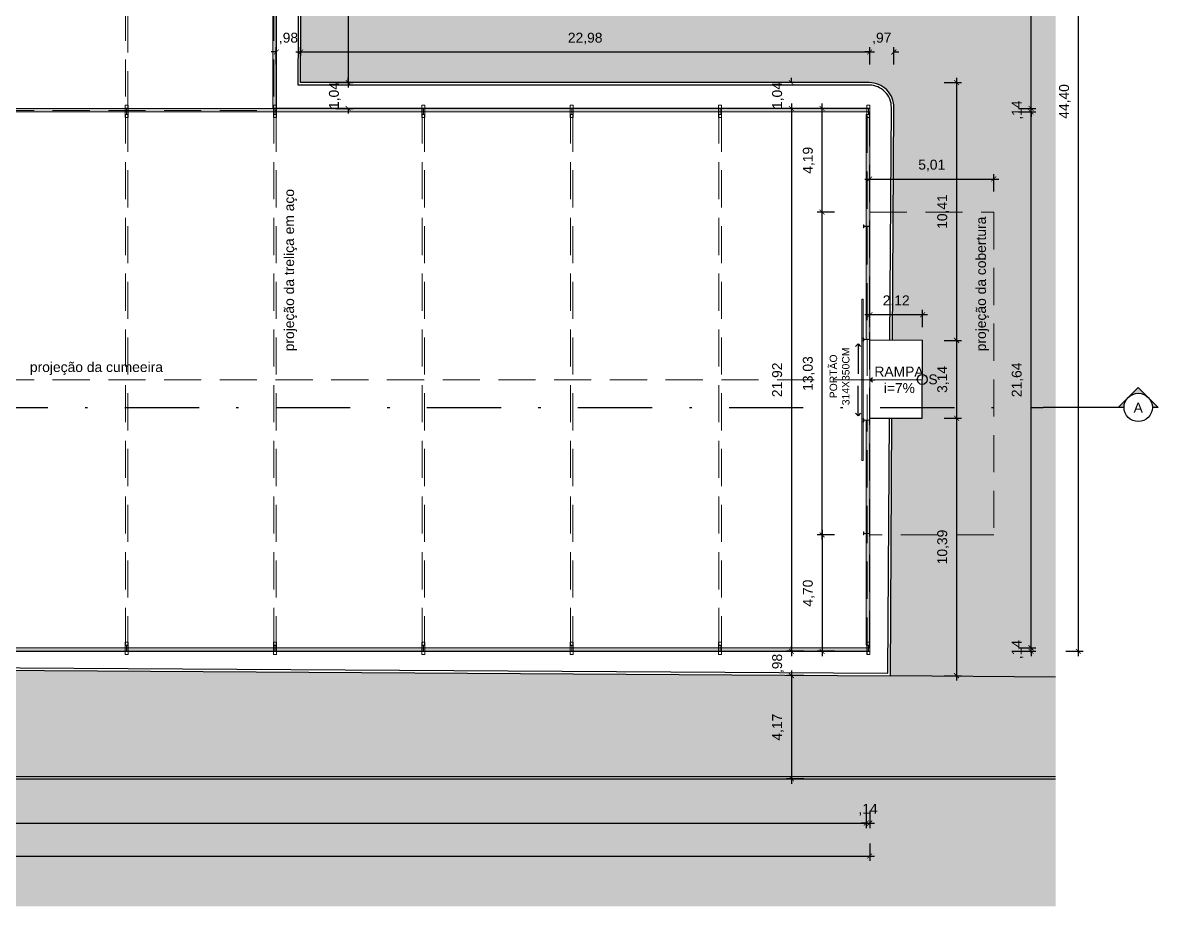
# Model space of a CAD drawing. Header units: inches. Extents: x 1286 to 7442, y -84 to 3420.
# Drawn here: x 2294.79 to 2340.64, y 111.95 to 147.63 of the extents above; entities that cross this region are included whole.
import ezdxf

# ---------------------------------------------------------------- set-up
doc = ezdxf.new("R2010")
doc.units = ezdxf.units.IN
doc.header["$LTSCALE"] = 3
doc.header["$MEASUREMENT"] = 0
doc.linetypes.add('DASHDOT', pattern=[1, 0.5, -0.25, 0, -0.25])
doc.linetypes.add('DASHED', pattern=[0.75, 0.5, -0.25])
for name, color, linetype, lineweight in [('ARQ_AÇO', 4, 'Continuous', 5), ('ARQ_ESQUADRIAS', 3, 'Continuous', 5), ('ARQ_PAREDE', 5, 'Continuous', 5), ('ARQ_PISO', 250, 'Continuous', 5), ('ARQ_PROJEÇÃO', 8, 'DASHED', 5)]:
    doc.layers.add(name, color=color, linetype=linetype, lineweight=lineweight)
for name, color, linetype in [('ARQ_COTAS', 133, 'Continuous'), ('ARQ_HATCH', 8, 'Continuous'), ('ARQ_INDICAÇÃO', 133, 'Continuous'), ('ARQ_LINHA DE CORTE', 4, 'DASHDOT'), ('ARQ_RUA', 250, 'Continuous'), ('ARQ_TEXTO', 133, 'Continuous')]:
    doc.layers.add(name, color=color, linetype=linetype)
doc.styles.add('1 - 200', font='arial.ttf', dxfattribs={"height": 0.4})
doc.dimstyles.new('1 - 200', dxfattribs={"dimtxt": 0.4, "dimasz": 0.2, "dimexe": 0.2, "dimexo": 0.2, "dimgap": 0.3, "dimtad": 1, "dimzin": 4, "dimtxsty": '1 - 200', "dimblk": 'ARCHTICK', "dimcen": 0.1, "dimdle": 0.2, "dimclrd": 256, "dimclre": 256, "dimclrt": 256, "dimazin": 0, "dimtfac": 1, "dimtix": 1, "dimtofl": 0, "dimtmove": 2, "dimatfit": 3, "dimldrblk": 'OPEN90', "dimfxl": 0.5, "dimfxlon": 1, "dimtolj": 1, "dimtzin": 0, "dimlwd": -1, "dimlwe": -1, "dimarcsym": 0})

# ---------------------------------------------------------------- blocks, each defined once
blk = doc.blocks.new('A$C7f2f765a')
at = {"layer": 'ARQ_AÇO'}
blk.add_lwpolyline([(-0.0025, 0.22), (-0.06, 0.22), (-0.06, 0.23), (0.06, 0.23), (0.06, 0.22), (0.0025, 0.22), (0.0025, -0.02), (0.06, -0.02), (0.06, -0.03), (-0.06, -0.03), (-0.06, -0.02), (-0.0025, -0.02), (-0.0025, 0.22)], dxfattribs=at)
at = {"layer": 'ARQ_PROJEÇÃO', "ltscale": 0.1}
blk.add_lwpolyline([(-0.06, -0.15), (0.06, -0.15), (0.06, 0.35), (-0.06, 0.35)], close=True, dxfattribs=at)
blk = doc.blocks.new('A$Cf1c9a2c4')
at = {"layer": 'ARQ_AÇO'}
blk.add_lwpolyline([(-0.01, 0.0025), (-0.01, 0.06), (0, 0.06), (0, -0.06), (-0.01, -0.06), (-0.01, -0.0025), (-0.25, -0.0025), (-0.25, -0.06), (-0.26, -0.06), (-0.26, 0.06), (-0.25, 0.06), (-0.25, 0.0025), (-0.01, 0.0025)], dxfattribs=at)
blk = doc.blocks.new('_ArchTick')
at = {"color": 0, "linetype": 'ByBlock', "const_width": 0.15}
blk.add_lwpolyline([(-0.5, -0.5), (0.5, 0.5)], dxfattribs=at)
blk = doc.blocks.new('*D122')
at = {"layer": 'ARQ_COTAS', "transparency": 16777216}
for p, q in [((2251.159, 115.807), (2251.159, 115.107)), ((2328.849, 115.807), (2328.849, 115.107)), ((2250.959, 115.307), (2329.049, 115.307))]:
    blk.add_line(p, q, dxfattribs=at)
at = {"layer": 'Defpoints', "color": 0, "transparency": 16777216}
for p in [(2251.159, 122.495), (2328.849, 122.495), (2328.849, 115.307)]:
    blk.add_point(p, dxfattribs=at)
at = {"layer": 'ARQ_COTAS', "transparency": 16777216, "xscale": 0.2, "yscale": 0.2, "zscale": 0.2, "rotation": 180}
blk.add_blockref('_ArchTick', (2251.159, 115.307), dxfattribs=at)
at = {"layer": 'ARQ_COTAS', "transparency": 16777216, "xscale": 0.2, "yscale": 0.2, "zscale": 0.2}
blk.add_blockref('_ArchTick', (2328.849, 115.307), dxfattribs=at)
at = {"layer": 'ARQ_COTAS', "transparency": 16777216, "insert": (2290.004, 115.847), "char_height": 0.4, "attachment_point": 5, "style": '1 - 200'}
blk.add_mtext('\\A1;77,69', dxfattribs=at)
blk = doc.blocks.new('_Open90')
at = {"color": 0, "linetype": 'ByBlock', "lineweight": -2}
for p, q in [((0, 0), (-1, 0)), ((-0.5, 0.5), (0, 0)), ((0, 0), (-0.5, -0.5))]:
    blk.add_line(p, q, dxfattribs=at)
blk = doc.blocks.new('*D123')
at = {"layer": 'ARQ_COTAS', "transparency": 16777216}
for p, q in [((2328.849, 115.807), (2328.849, 115.107)), ((2328.989, 115.807), (2328.989, 115.107)), ((2328.849, 115.307), (2328.649, 115.307)), ((2328.989, 115.307), (2329.189, 115.307))]:
    blk.add_line(p, q, dxfattribs=at)
at = {"layer": 'Defpoints', "color": 0, "transparency": 16777216}
for p in [(2328.849, 122.495), (2328.989, 122.495), (2328.989, 115.307)]:
    blk.add_point(p, dxfattribs=at)
at = {"layer": 'ARQ_COTAS', "transparency": 16777216, "xscale": 0.2, "yscale": 0.2, "zscale": 0.2}
blk.add_blockref('_ArchTick', (2328.849, 115.307), dxfattribs=at)
at = {"layer": 'ARQ_COTAS', "transparency": 16777216, "xscale": 0.2, "yscale": 0.2, "zscale": 0.2, "rotation": 180}
blk.add_blockref('_ArchTick', (2328.989, 115.307), dxfattribs=at)
at = {"layer": 'ARQ_COTAS', "transparency": 16777216, "insert": (2328.919, 115.847), "char_height": 0.4, "attachment_point": 5, "style": '1 - 200'}
blk.add_mtext('\\A1;,14', dxfattribs=at)
blk = doc.blocks.new('*D124')
at = {"layer": 'ARQ_COTAS', "transparency": 16777216}
for p, q in [((2251.019, 114.479), (2251.019, 113.779)), ((2328.989, 114.479), (2328.989, 113.779)), ((2250.819, 113.979), (2329.189, 113.979))]:
    blk.add_line(p, q, dxfattribs=at)
at = {"layer": 'Defpoints', "color": 0, "transparency": 16777216}
for p in [(2251.019, 122.495), (2328.989, 122.495), (2328.989, 113.979)]:
    blk.add_point(p, dxfattribs=at)
at = {"layer": 'ARQ_COTAS', "transparency": 16777216, "xscale": 0.2, "yscale": 0.2, "zscale": 0.2, "rotation": 180}
blk.add_blockref('_ArchTick', (2251.019, 113.979), dxfattribs=at)
at = {"layer": 'ARQ_COTAS', "transparency": 16777216, "xscale": 0.2, "yscale": 0.2, "zscale": 0.2}
blk.add_blockref('_ArchTick', (2328.989, 113.979), dxfattribs=at)
at = {"layer": 'ARQ_COTAS', "transparency": 16777216, "insert": (2290.004, 114.52), "char_height": 0.4, "attachment_point": 5, "style": '1 - 200'}
blk.add_mtext('\\A1;77,97', dxfattribs=at)
blk = doc.blocks.new('*D129')
at = {"layer": 'ARQ_COTAS', "transparency": 16777216}
for p, q in [((2335.502, 122.385), (2335.502, 122.585)), ((2335.002, 122.385), (2335.702, 122.385)), ((2335.002, 122.245), (2335.702, 122.245)), ((2335.502, 122.245), (2335.502, 122.045))]:
    blk.add_line(p, q, dxfattribs=at)
at = {"layer": 'Defpoints', "color": 0, "transparency": 16777216}
for p in [(2328.849, 122.385), (2328.849, 122.245), (2335.502, 122.245)]:
    blk.add_point(p, dxfattribs=at)
at = {"layer": 'ARQ_COTAS', "transparency": 16777216, "xscale": 0.2, "yscale": 0.2, "zscale": 0.2}
for p, rotation in [((2335.502, 122.385), 270), ((2335.502, 122.245), 90)]:
    blk.add_blockref('_ArchTick', p, dxfattribs=dict(at, rotation=rotation))
at = {"layer": 'ARQ_COTAS', "transparency": 16777216, "insert": (2334.961, 122.315), "char_height": 0.4, "attachment_point": 5, "rotation": 90, "style": '1 - 200'}
blk.add_mtext('\\A1;,14', dxfattribs=at)
blk = doc.blocks.new('*D130')
at = {"layer": 'ARQ_COTAS', "transparency": 16777216}
for p, q in [((2335.002, 144.025), (2335.702, 144.025)), ((2335.502, 122.185), (2335.502, 144.225)), ((2335.002, 122.385), (2335.702, 122.385))]:
    blk.add_line(p, q, dxfattribs=at)
at = {"layer": 'Defpoints', "color": 0, "transparency": 16777216}
for p in [(2328.849, 144.025), (2335.502, 144.025), (2328.849, 122.385)]:
    blk.add_point(p, dxfattribs=at)
at = {"layer": 'ARQ_COTAS', "transparency": 16777216, "xscale": 0.2, "yscale": 0.2, "zscale": 0.2}
for p, rotation in [((2335.502, 144.025), 90), ((2335.502, 122.385), 270)]:
    blk.add_blockref('_ArchTick', p, dxfattribs=dict(at, rotation=rotation))
at = {"layer": 'ARQ_COTAS', "transparency": 16777216, "insert": (2334.961, 133.205), "char_height": 0.4, "attachment_point": 5, "rotation": 90, "style": '1 - 200'}
blk.add_mtext('\\A1;21,64', dxfattribs=at)
blk = doc.blocks.new('*D131')
at = {"layer": 'ARQ_COTAS', "transparency": 16777216}
for p, q in [((2335.002, 144.165), (2335.702, 144.165)), ((2335.002, 144.025), (2335.702, 144.025)), ((2335.502, 144.165), (2335.502, 144.365)), ((2335.502, 144.025), (2335.502, 143.825))]:
    blk.add_line(p, q, dxfattribs=at)
at = {"layer": 'Defpoints', "color": 0, "transparency": 16777216}
for p in [(2328.849, 144.165), (2328.849, 144.025), (2335.502, 144.165)]:
    blk.add_point(p, dxfattribs=at)
at = {"layer": 'ARQ_COTAS', "transparency": 16777216, "xscale": 0.2, "yscale": 0.2, "zscale": 0.2}
for p, rotation in [((2335.502, 144.165), 270), ((2335.502, 144.025), 90)]:
    blk.add_blockref('_ArchTick', p, dxfattribs=dict(at, rotation=rotation))
at = {"layer": 'ARQ_COTAS', "transparency": 16777216, "insert": (2334.961, 144.095), "char_height": 0.4, "attachment_point": 5, "rotation": 90, "style": '1 - 200'}
blk.add_mtext('\\A1;,14', dxfattribs=at)
blk = doc.blocks.new('*D132')
at = {"layer": 'ARQ_COTAS', "transparency": 16777216}
for p, q in [((2335.002, 166.505), (2335.702, 166.505)), ((2335.502, 143.965), (2335.502, 166.705)), ((2335.002, 144.165), (2335.702, 144.165))]:
    blk.add_line(p, q, dxfattribs=at)
at = {"layer": 'Defpoints', "color": 0, "transparency": 16777216}
for p in [(2304.977, 166.505), (2335.502, 166.505), (2305.029, 144.165)]:
    blk.add_point(p, dxfattribs=at)
at = {"layer": 'ARQ_COTAS', "transparency": 16777216, "xscale": 0.2, "yscale": 0.2, "zscale": 0.2}
for p, rotation in [((2335.502, 166.505), 90), ((2335.502, 144.165), 270)]:
    blk.add_blockref('_ArchTick', p, dxfattribs=dict(at, rotation=rotation))
at = {"layer": 'ARQ_COTAS', "transparency": 16777216, "insert": (2334.961, 155.335), "char_height": 0.4, "attachment_point": 5, "rotation": 90, "style": '1 - 200'}
blk.add_mtext('\\A1;22,34', dxfattribs=at)
blk = doc.blocks.new('*D134')
at = {"layer": 'ARQ_COTAS', "transparency": 16777216}
for p, q in [((2336.913, 166.645), (2337.613, 166.645)), ((2337.413, 166.845), (2337.413, 122.045)), ((2336.913, 122.245), (2337.613, 122.245))]:
    blk.add_line(p, q, dxfattribs=at)
at = {"layer": 'Defpoints', "color": 0, "transparency": 16777216}
for p in [(2304.889, 166.645), (2304.919, 122.245), (2337.413, 122.245)]:
    blk.add_point(p, dxfattribs=at)
at = {"layer": 'ARQ_COTAS', "transparency": 16777216, "xscale": 0.2, "yscale": 0.2, "zscale": 0.2}
for p, rotation in [((2337.413, 166.645), 90), ((2337.413, 122.245), 270)]:
    blk.add_blockref('_ArchTick', p, dxfattribs=dict(at, rotation=rotation))
at = {"layer": 'ARQ_COTAS', "transparency": 16777216, "insert": (2336.873, 144.445), "char_height": 0.4, "attachment_point": 5, "rotation": 90, "style": '1 - 200'}
blk.add_mtext('\\A1;44,40', dxfattribs=at)
blk = doc.blocks.new('*D137')
at = {"layer": 'ARQ_COTAS', "transparency": 16777216}
for p, q in [((2328.849, 171.067), (2328.649, 171.067)), ((2328.849, 170.567), (2328.849, 171.267)), ((2328.989, 170.567), (2328.989, 171.267)), ((2328.989, 171.067), (2329.189, 171.067))]:
    blk.add_line(p, q, dxfattribs=at)
at = {"layer": 'Defpoints', "color": 0, "transparency": 16777216}
for p in [(2328.989, 171.067), (2328.849, 143.915), (2328.989, 143.915)]:
    blk.add_point(p, dxfattribs=at)
at = {"layer": 'ARQ_COTAS', "transparency": 16777216, "xscale": 0.2, "yscale": 0.2, "zscale": 0.2}
blk.add_blockref('_ArchTick', (2328.849, 171.067), dxfattribs=at)
at = {"layer": 'ARQ_COTAS', "transparency": 16777216, "xscale": 0.2, "yscale": 0.2, "zscale": 0.2, "rotation": 180}
blk.add_blockref('_ArchTick', (2328.989, 171.067), dxfattribs=at)
at = {"layer": 'ARQ_COTAS', "transparency": 16777216, "insert": (2328.919, 171.608), "char_height": 0.4, "attachment_point": 5, "style": '1 - 200'}
blk.add_mtext('\\A1;,14', dxfattribs=at)
blk = doc.blocks.new('*D138')
at = {"layer": 'ARQ_COTAS', "transparency": 16777216}
for p, q in [((2329.049, 171.067), (2304.829, 171.067)), ((2305.029, 170.567), (2305.029, 171.267)), ((2328.849, 170.567), (2328.849, 171.267))]:
    blk.add_line(p, q, dxfattribs=at)
at = {"layer": 'Defpoints', "color": 0, "transparency": 16777216}
for p in [(2305.029, 171.067), (2305.029, 144.175), (2328.849, 143.915)]:
    blk.add_point(p, dxfattribs=at)
at = {"layer": 'ARQ_COTAS', "transparency": 16777216, "xscale": 0.2, "yscale": 0.2, "zscale": 0.2, "rotation": 180}
blk.add_blockref('_ArchTick', (2305.029, 171.067), dxfattribs=at)
at = {"layer": 'ARQ_COTAS', "transparency": 16777216, "xscale": 0.2, "yscale": 0.2, "zscale": 0.2}
blk.add_blockref('_ArchTick', (2328.849, 171.067), dxfattribs=at)
at = {"layer": 'ARQ_COTAS', "transparency": 16777216, "insert": (2316.939, 171.608), "char_height": 0.4, "attachment_point": 5, "style": '1 - 200'}
blk.add_mtext('\\A1;23,82', dxfattribs=at)
blk = doc.blocks.new('*D157')
at = {"layer": 'ARQ_COTAS', "transparency": 16777216}
for p, q in [((2307.433, 166.645), (2308.133, 166.645)), ((2307.933, 166.845), (2307.933, 145.006)), ((2307.433, 145.206), (2308.133, 145.206))]:
    blk.add_line(p, q, dxfattribs=at)
at = {"layer": 'Defpoints', "color": 0, "transparency": 16777216}
for p in [(2304.889, 166.645), (2306.012, 145.206), (2307.933, 145.206)]:
    blk.add_point(p, dxfattribs=at)
at = {"layer": 'ARQ_COTAS', "transparency": 16777216, "xscale": 0.2, "yscale": 0.2, "zscale": 0.2}
for p, rotation in [((2307.933, 166.645), 90), ((2307.933, 145.206), 270)]:
    blk.add_blockref('_ArchTick', p, dxfattribs=dict(at, rotation=rotation))
at = {"layer": 'ARQ_COTAS', "transparency": 16777216, "insert": (2307.393, 155.925), "char_height": 0.4, "attachment_point": 5, "rotation": 90, "style": '1 - 200'}
blk.add_mtext('\\A1;21,44', dxfattribs=at)
blk = doc.blocks.new('*D158')
at = {"layer": 'ARQ_COTAS', "transparency": 16777216}
for p, q in [((2307.933, 145.206), (2307.933, 145.406)), ((2307.433, 145.206), (2308.133, 145.206)), ((2307.433, 144.165), (2308.133, 144.165)), ((2307.933, 144.165), (2307.933, 143.965))]:
    blk.add_line(p, q, dxfattribs=at)
at = {"layer": 'Defpoints', "color": 0, "transparency": 16777216}
for p in [(2306.012, 145.206), (2306.012, 144.165), (2307.933, 144.165)]:
    blk.add_point(p, dxfattribs=at)
at = {"layer": 'ARQ_COTAS', "transparency": 16777216, "xscale": 0.2, "yscale": 0.2, "zscale": 0.2}
for p, rotation in [((2307.933, 145.206), 270), ((2307.933, 144.165), 90)]:
    blk.add_blockref('_ArchTick', p, dxfattribs=dict(at, rotation=rotation))
at = {"layer": 'ARQ_COTAS', "transparency": 16777216, "insert": (2307.393, 144.685), "char_height": 0.4, "attachment_point": 5, "rotation": 90, "style": '1 - 200'}
blk.add_mtext('\\A1;1,04', dxfattribs=at)
blk = doc.blocks.new('*D159')
at = {"layer": 'ARQ_COTAS', "transparency": 16777216}
for p, q in [((2305.029, 146.443), (2304.829, 146.443)), ((2305.029, 145.943), (2305.029, 146.643)), ((2306.012, 145.943), (2306.012, 146.643)), ((2306.012, 146.443), (2306.212, 146.443))]:
    blk.add_line(p, q, dxfattribs=at)
at = {"layer": 'Defpoints', "color": 0, "transparency": 16777216}
for p in [(2305.029, 146.443), (2305.029, 145.218), (2306.012, 145.218)]:
    blk.add_point(p, dxfattribs=at)
at = {"layer": 'ARQ_COTAS', "transparency": 16777216, "xscale": 0.2, "yscale": 0.2, "zscale": 0.2}
blk.add_blockref('_ArchTick', (2305.029, 146.443), dxfattribs=at)
at = {"layer": 'ARQ_COTAS', "transparency": 16777216, "xscale": 0.2, "yscale": 0.2, "zscale": 0.2, "rotation": 180}
blk.add_blockref('_ArchTick', (2306.012, 146.443), dxfattribs=at)
at = {"layer": 'ARQ_COTAS', "transparency": 16777216, "insert": (2305.521, 146.984), "char_height": 0.4, "attachment_point": 5, "style": '1 - 200'}
blk.add_mtext('\\A1;,98', dxfattribs=at)
blk = doc.blocks.new('*D160')
at = {"layer": 'ARQ_COTAS', "transparency": 16777216}
for p, q in [((2305.812, 146.443), (2329.189, 146.443)), ((2306.012, 145.943), (2306.012, 146.643)), ((2328.989, 145.943), (2328.989, 146.643))]:
    blk.add_line(p, q, dxfattribs=at)
at = {"layer": 'Defpoints', "color": 0, "transparency": 16777216}
for p in [(2328.989, 146.443), (2306.012, 145.206), (2328.989, 143.915)]:
    blk.add_point(p, dxfattribs=at)
at = {"layer": 'ARQ_COTAS', "transparency": 16777216, "xscale": 0.2, "yscale": 0.2, "zscale": 0.2, "rotation": 180}
blk.add_blockref('_ArchTick', (2306.012, 146.443), dxfattribs=at)
at = {"layer": 'ARQ_COTAS', "transparency": 16777216, "xscale": 0.2, "yscale": 0.2, "zscale": 0.2}
blk.add_blockref('_ArchTick', (2328.989, 146.443), dxfattribs=at)
at = {"layer": 'ARQ_COTAS', "transparency": 16777216, "insert": (2317.501, 146.984), "char_height": 0.4, "attachment_point": 5, "style": '1 - 200'}
blk.add_mtext('\\A1;22,98', dxfattribs=at)
blk = doc.blocks.new('*D161')
at = {"layer": 'ARQ_COTAS', "transparency": 16777216}
for p, q in [((2328.989, 146.443), (2328.789, 146.443)), ((2328.989, 145.943), (2328.989, 146.643)), ((2329.964, 145.943), (2329.964, 146.643)), ((2329.964, 146.443), (2330.164, 146.443))]:
    blk.add_line(p, q, dxfattribs=at)
at = {"layer": 'Defpoints', "color": 0, "transparency": 16777216}
for p in [(2329.964, 146.443), (2328.989, 143.915), (2329.964, 143.909)]:
    blk.add_point(p, dxfattribs=at)
at = {"layer": 'ARQ_COTAS', "transparency": 16777216, "xscale": 0.2, "yscale": 0.2, "zscale": 0.2}
blk.add_blockref('_ArchTick', (2328.989, 146.443), dxfattribs=at)
at = {"layer": 'ARQ_COTAS', "transparency": 16777216, "xscale": 0.2, "yscale": 0.2, "zscale": 0.2, "rotation": 180}
blk.add_blockref('_ArchTick', (2329.964, 146.443), dxfattribs=at)
at = {"layer": 'ARQ_COTAS', "transparency": 16777216, "insert": (2329.477, 146.984), "char_height": 0.4, "attachment_point": 5, "style": '1 - 200'}
blk.add_mtext('\\A1;,97', dxfattribs=at)
blk = doc.blocks.new('*D162')
at = {"layer": 'ARQ_COTAS', "transparency": 16777216}
for p, q in [((2325.828, 145.206), (2325.828, 145.406)), ((2326.328, 145.206), (2325.628, 145.206)), ((2326.328, 144.165), (2325.628, 144.165)), ((2325.828, 144.165), (2325.828, 143.965))]:
    blk.add_line(p, q, dxfattribs=at)
at = {"layer": 'Defpoints', "color": 0, "transparency": 16777216}
for p in [(2325.828, 145.206), (2328.849, 145.206), (2328.849, 144.165)]:
    blk.add_point(p, dxfattribs=at)
at = {"layer": 'ARQ_COTAS', "transparency": 16777216, "xscale": 0.2, "yscale": 0.2, "zscale": 0.2}
for p, rotation in [((2325.828, 145.206), 270), ((2325.828, 144.165), 90)]:
    blk.add_blockref('_ArchTick', p, dxfattribs=dict(at, rotation=rotation))
at = {"layer": 'ARQ_COTAS', "transparency": 16777216, "insert": (2325.288, 144.685), "char_height": 0.4, "attachment_point": 5, "rotation": 90, "style": '1 - 200'}
blk.add_mtext('\\A1;1,04', dxfattribs=at)
blk = doc.blocks.new('*D163')
at = {"layer": 'ARQ_COTAS', "transparency": 16777216}
for p, q in [((2326.328, 144.165), (2325.628, 144.165)), ((2325.828, 144.365), (2325.828, 122.045)), ((2326.328, 122.245), (2325.628, 122.245))]:
    blk.add_line(p, q, dxfattribs=at)
at = {"layer": 'Defpoints', "color": 0, "transparency": 16777216}
for p in [(2328.849, 144.165), (2325.828, 122.245), (2328.849, 122.245)]:
    blk.add_point(p, dxfattribs=at)
at = {"layer": 'ARQ_COTAS', "transparency": 16777216, "xscale": 0.2, "yscale": 0.2, "zscale": 0.2}
for p, rotation in [((2325.828, 144.165), 90), ((2325.828, 122.245), 270)]:
    blk.add_blockref('_ArchTick', p, dxfattribs=dict(at, rotation=rotation))
at = {"layer": 'ARQ_COTAS', "transparency": 16777216, "insert": (2325.288, 133.205), "char_height": 0.4, "attachment_point": 5, "rotation": 90, "style": '1 - 200'}
blk.add_mtext('\\A1;21,92', dxfattribs=at)
blk = doc.blocks.new('*D164')
at = {"layer": 'ARQ_COTAS', "transparency": 16777216}
for p, q in [((2325.828, 122.245), (2325.828, 122.445)), ((2326.328, 122.245), (2325.628, 122.245)), ((2326.328, 121.266), (2325.628, 121.266)), ((2325.828, 121.266), (2325.828, 121.066))]:
    blk.add_line(p, q, dxfattribs=at)
at = {"layer": 'Defpoints', "color": 0, "transparency": 16777216}
for p in [(2328.849, 122.245), (2325.828, 121.266), (2328.843, 121.266)]:
    blk.add_point(p, dxfattribs=at)
at = {"layer": 'ARQ_COTAS', "transparency": 16777216, "xscale": 0.2, "yscale": 0.2, "zscale": 0.2}
for p, rotation in [((2325.828, 122.245), 270), ((2325.828, 121.266), 90)]:
    blk.add_blockref('_ArchTick', p, dxfattribs=dict(at, rotation=rotation))
at = {"layer": 'ARQ_COTAS', "transparency": 16777216, "insert": (2325.288, 121.755), "char_height": 0.4, "attachment_point": 5, "rotation": 90, "style": '1 - 200'}
blk.add_mtext('\\A1;,98', dxfattribs=at)
blk = doc.blocks.new('*D165')
at = {"layer": 'ARQ_COTAS', "transparency": 16777216}
for p, q in [((2326.328, 121.266), (2325.628, 121.266)), ((2325.828, 121.466), (2325.828, 116.896)), ((2326.328, 117.096), (2325.628, 117.096))]:
    blk.add_line(p, q, dxfattribs=at)
at = {"layer": 'Defpoints', "color": 0, "transparency": 16777216}
for p in [(2328.843, 121.266), (2325.828, 117.096), (2328.843, 117.096)]:
    blk.add_point(p, dxfattribs=at)
at = {"layer": 'ARQ_COTAS', "transparency": 16777216, "xscale": 0.2, "yscale": 0.2, "zscale": 0.2}
for p, rotation in [((2325.828, 121.266), 90), ((2325.828, 117.096), 270)]:
    blk.add_blockref('_ArchTick', p, dxfattribs=dict(at, rotation=rotation))
at = {"layer": 'ARQ_COTAS', "transparency": 16777216, "insert": (2325.288, 119.181), "char_height": 0.4, "attachment_point": 5, "rotation": 90, "style": '1 - 200'}
blk.add_mtext('\\A1;4,17', dxfattribs=at)
blk = doc.blocks.new('*D166')
at = {"layer": 'ARQ_COTAS', "transparency": 16777216}
for p, q in [((2332.495, 145.406), (2332.495, 134.599)), ((2331.995, 145.206), (2332.695, 145.206)), ((2331.995, 134.799), (2332.695, 134.799))]:
    blk.add_line(p, q, dxfattribs=at)
at = {"layer": 'Defpoints', "color": 0, "transparency": 16777216}
for p in [(2328.849, 145.206), (2330.06, 134.799), (2332.495, 134.799)]:
    blk.add_point(p, dxfattribs=at)
at = {"layer": 'ARQ_COTAS', "transparency": 16777216, "xscale": 0.2, "yscale": 0.2, "zscale": 0.2}
for p, rotation in [((2332.495, 145.206), 90), ((2332.495, 134.799), 270)]:
    blk.add_blockref('_ArchTick', p, dxfattribs=dict(at, rotation=rotation))
at = {"layer": 'ARQ_COTAS', "transparency": 16777216, "insert": (2331.954, 140.002), "char_height": 0.4, "attachment_point": 5, "rotation": 90, "style": '1 - 200'}
blk.add_mtext('\\A1;10,41', dxfattribs=at)
blk = doc.blocks.new('*D167')
at = {"layer": 'ARQ_COTAS', "transparency": 16777216}
for p, q in [((2332.495, 134.992), (2332.495, 131.452)), ((2331.995, 134.792), (2332.695, 134.792)), ((2331.995, 131.652), (2332.695, 131.652))]:
    blk.add_line(p, q, dxfattribs=at)
at = {"layer": 'Defpoints', "color": 0, "transparency": 16777216}
for p in [(2331.121, 134.792), (2331.102, 131.652), (2332.495, 131.652)]:
    blk.add_point(p, dxfattribs=at)
at = {"layer": 'ARQ_COTAS', "transparency": 16777216, "xscale": 0.2, "yscale": 0.2, "zscale": 0.2}
for p, rotation in [((2332.495, 134.792), 90), ((2332.495, 131.652), 270)]:
    blk.add_blockref('_ArchTick', p, dxfattribs=dict(at, rotation=rotation))
at = {"layer": 'ARQ_COTAS', "transparency": 16777216, "insert": (2331.954, 133.222), "char_height": 0.4, "attachment_point": 5, "rotation": 90, "style": '1 - 200'}
blk.add_mtext('\\A1;3,14', dxfattribs=at)
blk = doc.blocks.new('*D168')
at = {"layer": 'ARQ_COTAS', "transparency": 16777216}
for p, q in [((2331.995, 131.652), (2332.695, 131.652)), ((2332.495, 131.852), (2332.495, 121.06)), ((2331.995, 121.26), (2332.695, 121.26))]:
    blk.add_line(p, q, dxfattribs=at)
at = {"layer": 'Defpoints', "color": 0, "transparency": 16777216}
for p in [(2331.102, 131.652), (2329.824, 121.26), (2332.495, 121.26)]:
    blk.add_point(p, dxfattribs=at)
at = {"layer": 'ARQ_COTAS', "transparency": 16777216, "xscale": 0.2, "yscale": 0.2, "zscale": 0.2}
for p, rotation in [((2332.495, 131.652), 90), ((2332.495, 121.26), 270)]:
    blk.add_blockref('_ArchTick', p, dxfattribs=dict(at, rotation=rotation))
at = {"layer": 'ARQ_COTAS', "transparency": 16777216, "insert": (2331.954, 126.456), "char_height": 0.4, "attachment_point": 5, "rotation": 90, "style": '1 - 200'}
blk.add_mtext('\\A1;10,39', dxfattribs=at)
blk = doc.blocks.new('*D169')
at = {"layer": 'ARQ_COTAS', "transparency": 16777216}
for p, q in [((2331.321, 135.836), (2328.799, 135.836)), ((2328.999, 135.336), (2328.999, 136.036)), ((2331.121, 135.336), (2331.121, 136.036))]:
    blk.add_line(p, q, dxfattribs=at)
at = {"layer": 'Defpoints', "color": 0, "transparency": 16777216}
for p in [(2328.999, 135.836), (2328.999, 134.792), (2331.121, 134.792)]:
    blk.add_point(p, dxfattribs=at)
at = {"layer": 'ARQ_COTAS', "transparency": 16777216, "xscale": 0.2, "yscale": 0.2, "zscale": 0.2, "rotation": 180}
blk.add_blockref('_ArchTick', (2328.999, 135.836), dxfattribs=at)
at = {"layer": 'ARQ_COTAS', "transparency": 16777216, "xscale": 0.2, "yscale": 0.2, "zscale": 0.2}
blk.add_blockref('_ArchTick', (2331.121, 135.836), dxfattribs=at)
at = {"layer": 'ARQ_COTAS', "transparency": 16777216, "insert": (2330.06, 136.377), "char_height": 0.4, "attachment_point": 5, "style": '1 - 200'}
blk.add_mtext('\\A1;2,12', dxfattribs=at)
blk = doc.blocks.new('*D174')
at = {"layer": 'ARQ_COTAS', "transparency": 16777216}
for p, q in [((2327.067, 127.145), (2327.067, 122.045)), ((2327.567, 126.945), (2326.867, 126.945)), ((2327.567, 122.245), (2326.867, 122.245))]:
    blk.add_line(p, q, dxfattribs=at)
at = {"layer": 'Defpoints', "color": 0, "transparency": 16777216}
for p in [(2328.999, 126.945), (2327.067, 122.245), (2328.937, 122.245)]:
    blk.add_point(p, dxfattribs=at)
at = {"layer": 'ARQ_COTAS', "transparency": 16777216, "xscale": 0.2, "yscale": 0.2, "zscale": 0.2}
for p, rotation in [((2327.067, 126.945), 90), ((2327.067, 122.245), 270)]:
    blk.add_blockref('_ArchTick', p, dxfattribs=dict(at, rotation=rotation))
at = {"layer": 'ARQ_COTAS', "transparency": 16777216, "insert": (2326.527, 124.595), "char_height": 0.4, "attachment_point": 5, "rotation": 90, "style": '1 - 200'}
blk.add_mtext('\\A1;4,70', dxfattribs=at)
blk = doc.blocks.new('*D175')
at = {"layer": 'ARQ_COTAS', "transparency": 16777216}
for p, q in [((2327.567, 139.975), (2326.867, 139.975)), ((2327.067, 126.745), (2327.067, 140.175)), ((2327.567, 126.945), (2326.867, 126.945))]:
    blk.add_line(p, q, dxfattribs=at)
at = {"layer": 'Defpoints', "color": 0, "transparency": 16777216}
for p in [(2327.067, 139.975), (2328.999, 139.975), (2328.999, 126.945)]:
    blk.add_point(p, dxfattribs=at)
at = {"layer": 'ARQ_COTAS', "transparency": 16777216, "xscale": 0.2, "yscale": 0.2, "zscale": 0.2}
for p, rotation in [((2327.067, 139.975), 90), ((2327.067, 126.945), 270)]:
    blk.add_blockref('_ArchTick', p, dxfattribs=dict(at, rotation=rotation))
at = {"layer": 'ARQ_COTAS', "transparency": 16777216, "insert": (2326.527, 133.46), "char_height": 0.4, "attachment_point": 5, "rotation": 90, "style": '1 - 200'}
blk.add_mtext('\\A1;13,03', dxfattribs=at)
blk = doc.blocks.new('*D176')
at = {"layer": 'ARQ_COTAS', "transparency": 16777216}
for p, q in [((2327.567, 144.165), (2326.867, 144.165)), ((2327.067, 139.775), (2327.067, 144.365)), ((2327.567, 139.975), (2326.867, 139.975))]:
    blk.add_line(p, q, dxfattribs=at)
at = {"layer": 'Defpoints', "color": 0, "transparency": 16777216}
for p in [(2327.067, 144.165), (2328.849, 144.165), (2328.999, 139.975)]:
    blk.add_point(p, dxfattribs=at)
at = {"layer": 'ARQ_COTAS', "transparency": 16777216, "xscale": 0.2, "yscale": 0.2, "zscale": 0.2}
for p, rotation in [((2327.067, 144.165), 90), ((2327.067, 139.975), 270)]:
    blk.add_blockref('_ArchTick', p, dxfattribs=dict(at, rotation=rotation))
at = {"layer": 'ARQ_COTAS', "transparency": 16777216, "insert": (2326.527, 142.07), "char_height": 0.4, "attachment_point": 5, "rotation": 90, "style": '1 - 200'}
blk.add_mtext('\\A1;4,19', dxfattribs=at)
blk = doc.blocks.new('*D177')
at = {"layer": 'ARQ_COTAS', "transparency": 16777216}
for p, q in [((2328.789, 141.315), (2334.199, 141.315)), ((2328.989, 140.815), (2328.989, 141.515)), ((2333.999, 140.815), (2333.999, 141.515))]:
    blk.add_line(p, q, dxfattribs=at)
at = {"layer": 'Defpoints', "color": 0, "transparency": 16777216}
for p in [(2333.999, 141.315), (2328.989, 139.975), (2333.999, 139.975)]:
    blk.add_point(p, dxfattribs=at)
at = {"layer": 'ARQ_COTAS', "transparency": 16777216, "xscale": 0.2, "yscale": 0.2, "zscale": 0.2, "rotation": 180}
blk.add_blockref('_ArchTick', (2328.989, 141.315), dxfattribs=at)
at = {"layer": 'ARQ_COTAS', "transparency": 16777216, "xscale": 0.2, "yscale": 0.2, "zscale": 0.2}
blk.add_blockref('_ArchTick', (2333.999, 141.315), dxfattribs=at)
at = {"layer": 'ARQ_COTAS', "transparency": 16777216, "insert": (2331.494, 141.856), "char_height": 0.4, "attachment_point": 5, "style": '1 - 200'}
blk.add_mtext('\\A1;5,01', dxfattribs=at)

msp = doc.modelspace()

# ---------------------------------------------------------------- hatches: boundary and pattern name
at = {"layer": 'ARQ_HATCH'}
h = msp.add_hatch(dxfattribs=at)
h.set_pattern_fill('HONEY', color=8, scale=2, angle=315)
h.paths.add_polyline_path([(2249.89, 130.504), (2246.89, 130.522), (2246.922, 135.672), (2249.922, 135.654), (2249.977, 144.693, -0.414214), (2250.983, 145.687), (2267.953, 145.583), (2268.086, 167.062, -0.414214), (2269.092, 168.056), (2305.151, 167.833, -0.414214), (2306.145, 166.827), (2306.012, 145.206), (2328.966, 145.206, -0.416024), (2329.966, 144.2), (2329.908, 134.8), (2331.121, 134.792), (2331.102, 131.652), (2329.888, 131.66), (2329.824, 121.26), (2336.496, 121.198), (2336.496, 175.962), (2249.01, 174.962, 0.330227), (2247.113, 173.52), (2240.326, 150.193), (2240.326, 117.096), (2249.842, 117.096), (2249.842, 122.751)])
at = {"layer": 'ARQ_HATCH', "transparency": 33554534}
h = msp.add_hatch(color=124, dxfattribs=at)
h.dxf.hatch_style = 1
h.paths.add_polyline_path([(2336.496, 121.198), (2329.824, 121.26), (2250.836, 121.748, -0.412407), (2249.842, 122.748), (2249.842, 117.196), (2336.496, 117.196)])
at = {"layer": 'ARQ_HATCH'}
h = msp.add_hatch(dxfattribs=at)
h.set_pattern_fill('HONEY', color=8, scale=2, angle=315)
h.paths.add_polyline_path([(2336.496, 117.096), (2240.326, 117.096), (2240.326, 111.95), (2336.496, 111.95)])
at = {"layer": 'ARQ_LINHA DE CORTE', "linetype": 'Continuous'}
h = msp.add_hatch(color=4, dxfattribs=at)
h.dxf.hatch_style = 1
h.paths.add_polyline_path([(2339.83, 132.9), (2339.426, 132.496, -0.414228), (2340.234, 132.496)])
h.paths.add_polyline_path([(2339.426, 132.496), (2339.022, 132.092), (2339.258, 132.092, -0.198899)])
h.paths.add_polyline_path([(2340.234, 132.496, -0.195706), (2340.402, 132.099, -0.003086), (2340.402, 132.092), (2340.638, 132.092)])
at = {"layer": 'ARQ_PAREDE'}
h = msp.add_hatch(color=8, dxfattribs=at)
h.dxf.hatch_style = 1
h.paths.add_polyline_path([(2281.017, 166.645), (2280.959, 166.645), (2278.352, 166.645), (2278.352, 166.505), (2281.017, 166.505)])
h.paths.add_polyline_path([(2269.129, 144.175), (2268.989, 144.175), (2268.989, 148.032), (2269.129, 148.032)])
h.paths.add_polyline_path([(2269.129, 153.062), (2268.989, 153.062), (2268.989, 148.037), (2269.129, 148.037)])
h.paths.add_polyline_path([(2269.129, 153.067), (2268.989, 153.067), (2268.989, 160.532), (2269.129, 160.532)])
h.paths.add_polyline_path([(2304.889, 148.062), (2305.029, 148.062), (2305.029, 144.175), (2304.889, 144.175)])
h.paths.add_polyline_path([(2304.889, 148.067), (2305.029, 148.067), (2305.029, 153.042), (2304.889, 153.042)])
h.paths.add_polyline_path([(2304.889, 160.532), (2305.029, 160.532), (2305.029, 154.117), (2304.889, 154.117)])
h.paths.add_polyline_path([(2293.002, 166.645), (2293.002, 166.505), (2298.987, 166.505), (2298.987, 166.645)])
h.paths.add_polyline_path([(2292.997, 166.645), (2292.997, 166.505), (2287.012, 166.505), (2287.012, 166.645)])
h.paths.add_polyline_path([(2281.022, 166.645), (2281.022, 166.505), (2287.007, 166.505), (2287.007, 166.645)])
h.paths.add_polyline_path([(2304.889, 160.537), (2305.029, 160.537), (2305.029, 166.395), (2304.889, 166.395)])
h.paths.add_polyline_path([(2298.992, 166.645), (2298.992, 166.505), (2304.977, 166.505), (2304.977, 166.645)])
h.paths.add_polyline_path([(2269.129, 166.395), (2268.989, 166.395), (2268.989, 160.537), (2269.129, 160.537)])
h.paths.add_polyline_path([(2269.042, 166.645), (2269.042, 166.505), (2275.027, 166.505), (2275.027, 166.645)])
h.paths.add_polyline_path([(2251.159, 143.915), (2251.019, 143.915), (2251.019, 139.917), (2251.159, 139.917)])
h.paths.add_polyline_path([(2251.159, 135.197), (2251.019, 135.197), (2251.019, 139.912), (2251.159, 139.912)])
h.paths.add_polyline_path([(2251.159, 127.007), (2251.019, 127.007), (2251.019, 129.922), (2251.159, 129.922)])
h.paths.add_polyline_path([(2251.159, 127.002), (2251.019, 127.002), (2251.019, 122.495), (2251.159, 122.495)])
h.paths.add_polyline_path([(2280.959, 122.385), (2278.352, 122.385), (2278.352, 122.245), (2278.409, 122.245), (2280.959, 122.245)])
h.paths.add_polyline_path([(2278.352, 144.165), (2278.352, 144.025), (2281.017, 144.025), (2281.017, 144.165)])
h.paths.add_polyline_path([(2328.849, 127.002), (2328.989, 127.002), (2328.989, 122.495), (2328.849, 122.495)])
h.paths.add_polyline_path([(2328.849, 131.572), (2328.989, 131.572), (2328.989, 127.007), (2328.849, 127.007)])
h.paths.add_polyline_path([(2328.849, 139.402), (2328.989, 139.402), (2328.989, 134.837), (2328.849, 134.837)])
h.paths.add_polyline_path([(2328.849, 139.407), (2328.989, 139.407), (2328.989, 143.915), (2328.849, 143.915)])
h.paths.add_polyline_path([(2322.952, 122.385), (2322.952, 122.245), (2328.937, 122.245), (2328.937, 122.385)])
h.paths.add_polyline_path([(2322.947, 122.385), (2322.947, 122.245), (2316.962, 122.245), (2316.962, 122.385)])
h.paths.add_polyline_path([(2298.992, 122.385), (2298.992, 122.245), (2304.977, 122.245), (2304.977, 122.385)])
h.paths.add_polyline_path([(2310.967, 122.385), (2310.967, 122.245), (2304.982, 122.245), (2304.982, 122.385)])
h.paths.add_polyline_path([(2310.972, 122.385), (2310.972, 122.245), (2316.957, 122.245), (2316.957, 122.385)])
h.paths.add_polyline_path([(2298.987, 122.385), (2298.987, 122.245), (2293.002, 122.245), (2293.002, 122.385)])
h.paths.add_polyline_path([(2287.012, 122.385), (2287.012, 122.245), (2292.997, 122.245), (2292.997, 122.385)])
h.paths.add_polyline_path([(2287.007, 122.385), (2287.007, 122.245), (2281.022, 122.245), (2281.022, 122.385)])
h.paths.add_polyline_path([(2275.027, 122.385), (2275.027, 122.245), (2269.042, 122.245), (2269.042, 122.385)])
h.paths.add_polyline_path([(2263.052, 122.385), (2263.052, 122.245), (2269.037, 122.245), (2269.037, 122.385)])
h.paths.add_polyline_path([(2263.047, 122.385), (2263.047, 122.245), (2257.062, 122.245), (2257.062, 122.385)])
h.paths.add_polyline_path([(2251.072, 122.385), (2251.072, 122.245), (2257.057, 122.245), (2257.057, 122.385)])
h.paths.add_polyline_path([(2322.952, 144.165), (2322.952, 144.025), (2328.937, 144.025), (2328.937, 144.165)])
h.paths.add_polyline_path([(2322.947, 144.165), (2322.947, 144.025), (2316.962, 144.025), (2316.962, 144.165)])
h.paths.add_polyline_path([(2298.992, 144.165), (2298.992, 144.025), (2304.977, 144.025), (2304.977, 144.165)])
h.paths.add_polyline_path([(2310.967, 144.165), (2310.967, 144.025), (2304.982, 144.025), (2304.982, 144.165)])
h.paths.add_polyline_path([(2310.972, 144.165), (2310.972, 144.025), (2316.957, 144.025), (2316.957, 144.165)])
h.paths.add_polyline_path([(2298.987, 144.165), (2298.987, 144.025), (2293.002, 144.025), (2293.002, 144.165)])
h.paths.add_polyline_path([(2287.012, 144.165), (2287.012, 144.025), (2292.997, 144.025), (2292.997, 144.165)])
h.paths.add_polyline_path([(2287.007, 144.165), (2287.007, 144.025), (2281.022, 144.025), (2281.022, 144.165)])
h.paths.add_polyline_path([(2275.027, 144.165), (2275.027, 144.025), (2269.042, 144.025), (2269.042, 144.165)])
h.paths.add_polyline_path([(2263.052, 144.165), (2263.052, 144.025), (2269.037, 144.025), (2269.037, 144.165)])
h.paths.add_polyline_path([(2263.047, 144.165), (2263.047, 144.025), (2257.062, 144.025), (2257.062, 144.165)])
h.paths.add_polyline_path([(2251.072, 144.165), (2251.072, 144.025), (2257.057, 144.025), (2257.057, 144.165)])

# ---------------------------------------------------------------- linework, layer by layer
at = {"layer": 'ARQ_ESQUADRIAS', "color": 8}
for points in [[(2328.719, 134.775), (2328.669, 134.775), (2328.669, 136.465), (2328.719, 136.465)], [(2328.719, 131.635), (2328.669, 131.635), (2328.669, 129.945), (2328.719, 129.945)]]:
    msp.add_lwpolyline(points, close=True, dxfattribs=at)
at = {"layer": 'ARQ_ESQUADRIAS'}
for points in [[(2328.719, 134.895), (2328.669, 134.895), (2328.669, 133.205), (2328.719, 133.205)], [(2328.719, 131.515), (2328.669, 131.515), (2328.669, 133.205), (2328.719, 133.205)]]:
    msp.add_lwpolyline(points, close=True, dxfattribs=at)
at = {"layer": 'ARQ_INDICAÇÃO'}
msp.add_circle((2331.111, 133.222), 0.2, dxfattribs=at)
at = {"layer": 'ARQ_LINHA DE CORTE', "color": 4, "linetype": 'Continuous'}
for p, q in [((2339.022, 132.092), (2339.83, 132.9)), ((2339.83, 132.9), (2340.638, 132.092))]:
    msp.add_line(p, q, dxfattribs=at)
at = {"layer": 'ARQ_LINHA DE CORTE', "ltscale": 2}
msp.add_line((2244.009, 132.092), (2335.999, 132.092), dxfattribs=at)
at = {"layer": 'ARQ_LINHA DE CORTE', "color": 5, "linetype": 'Continuous'}
msp.add_lwpolyline([(2339.258, 132.092), (2335.999, 132.092)], dxfattribs=at)
at = {"layer": 'ARQ_LINHA DE CORTE', "color": 4, "linetype": 'Continuous'}
for points in [[(2340.638, 132.092), (2340.402, 132.092)], [(2340.641, 132.092), (2340.405, 132.092)]]:
    msp.add_lwpolyline(points, dxfattribs=at)
msp.add_circle((2339.83, 132.092), 0.572, dxfattribs=at)
at = {"layer": 'ARQ_PAREDE'}
for points in [[(2304.889, 148.062), (2305.029, 148.062), (2305.029, 144.175), (2304.889, 144.175)], [(2298.987, 144.165), (2298.987, 144.025), (2293.002, 144.025), (2293.002, 144.165)], [(2298.992, 144.165), (2298.992, 144.025), (2304.977, 144.025), (2304.977, 144.165)], [(2310.967, 144.165), (2310.967, 144.025), (2304.982, 144.025), (2304.982, 144.165)], [(2310.972, 144.165), (2310.972, 144.025), (2316.957, 144.025), (2316.957, 144.165)], [(2322.947, 144.165), (2322.947, 144.025), (2316.962, 144.025), (2316.962, 144.165)], [(2322.952, 144.165), (2322.952, 144.025), (2328.937, 144.025), (2328.937, 144.165)], [(2328.849, 139.407), (2328.989, 139.407), (2328.989, 143.915), (2328.849, 143.915)], [(2328.849, 139.402), (2328.989, 139.402), (2328.989, 134.837), (2328.849, 134.837)], [(2328.849, 131.572), (2328.989, 131.572), (2328.989, 127.007), (2328.849, 127.007)], [(2328.849, 127.002), (2328.989, 127.002), (2328.989, 122.495), (2328.849, 122.495)], [(2298.987, 122.385), (2298.987, 122.245), (2293.002, 122.245), (2293.002, 122.385)], [(2298.992, 122.385), (2298.992, 122.245), (2304.977, 122.245), (2304.977, 122.385)], [(2310.967, 122.385), (2310.967, 122.245), (2304.982, 122.245), (2304.982, 122.385)], [(2310.972, 122.385), (2310.972, 122.245), (2316.957, 122.245), (2316.957, 122.385)], [(2322.947, 122.385), (2322.947, 122.245), (2316.962, 122.245), (2316.962, 122.385)], [(2322.952, 122.385), (2322.952, 122.245), (2328.937, 122.245), (2328.937, 122.385)]]:
    msp.add_lwpolyline(points, close=True, dxfattribs=at)
at = {"layer": 'ARQ_PISO'}
msp.add_lwpolyline([(2305.039, 144.175), (2328.999, 144.175), (2328.999, 122.235), (2251.009, 122.235), (2251.009, 144.175), (2268.979, 144.175), (2268.979, 166.655), (2305.039, 166.655)], close=True, dxfattribs=at)
at = {"layer": 'ARQ_PROJEÇÃO', "color": 7}
msp.add_line((2328.999, 133.205), (2251.009, 133.205), dxfattribs=at)
for points in [[(2305.039, 166.507), (2268.999, 166.507), (2268.999, 144.075), (2305.039, 144.075)], [(2251.029, 122.385), (2328.979, 122.385), (2328.979, 144.027), (2251.029, 144.027)]]:
    msp.add_lwpolyline(points, close=True, dxfattribs=at)
at = {"layer": 'ARQ_PROJEÇÃO'}
for points in [[(2298.939, 144.175), (2299.039, 144.175), (2299.039, 166.395), (2298.939, 166.395)], [(2304.929, 144.175), (2305.029, 144.175), (2305.029, 166.395), (2304.929, 166.395)], [(2328.889, 144.295), (2328.989, 144.295), (2328.989, 122.115), (2328.889, 122.115)], [(2298.939, 143.915), (2299.039, 143.915), (2299.039, 122.495), (2298.939, 122.495)], [(2304.929, 143.915), (2305.029, 143.915), (2305.029, 122.495), (2304.929, 122.495)], [(2310.919, 143.915), (2311.019, 143.915), (2311.019, 122.495), (2310.919, 122.495)], [(2316.909, 143.915), (2317.009, 143.915), (2317.009, 122.495), (2316.909, 122.495)], [(2322.899, 143.915), (2322.999, 143.915), (2322.999, 122.495), (2322.899, 122.495)]]:
    msp.add_lwpolyline(points, close=True, dxfattribs=at)
at = {"layer": 'ARQ_PROJEÇÃO', "color": 7}
msp.add_lwpolyline([(2328.989, 139.975), (2333.999, 139.975), (2333.999, 126.945), (2328.999, 126.945)], dxfattribs=at)
at = {"layer": 'ARQ_RUA'}
for points in [[(2329.908, 134.8), (2329.966, 144.2, 0.416024), (2328.966, 145.206), (2306.012, 145.206), (2306.145, 166.827, 0.414214), (2305.151, 167.833), (2269.092, 168.056, 0.414214), (2268.086, 167.062), (2267.953, 145.583), (2250.983, 145.687, 0.414214), (2249.977, 144.693), (2249.922, 135.654)], [(2329.808, 134.801), (2329.866, 144.2, 0.416024), (2328.966, 145.106), (2305.911, 145.106), (2306.045, 166.828, 0.414214), (2305.151, 167.733), (2269.091, 167.956, 0.414214), (2268.186, 167.061), (2268.053, 145.482), (2250.983, 145.587, 0.414214), (2250.077, 144.693), (2250.022, 135.653)], [(2249.89, 130.504), (2249.842, 122.754, 0.414214), (2250.836, 121.748), (2329.824, 121.26), (2329.888, 131.66)], [(2249.99, 130.503), (2249.942, 122.753, 0.414214), (2250.836, 121.848), (2329.725, 121.361), (2329.788, 131.661)]]:
    msp.add_lwpolyline(points, format="xyb", dxfattribs=at)
for points in [[(2328.999, 131.665), (2331.102, 131.652), (2331.121, 134.792), (2328.999, 134.805)], [(2336.496, 121.198), (2329.824, 121.26)], [(2240.326, 117.096), (2336.496, 117.096)], [(2249.842, 117.196), (2336.496, 117.196)]]:
    msp.add_lwpolyline(points, dxfattribs=at)

# ---------------------------------------------------------------- block references
at = {"layer": 'ARQ_AÇO'}
for name, p in [('A$C7f2f765a', (2298.989, 143.945)), ('A$C7f2f765a', (2304.979, 143.945)), ('A$C7f2f765a', (2310.969, 143.945)), ('A$C7f2f765a', (2316.959, 143.945)), ('A$C7f2f765a', (2322.949, 143.945)), ('A$C7f2f765a', (2328.939, 143.945)), ('A$Cf1c9a2c4', (2328.999, 139.405)), ('A$Cf1c9a2c4', (2328.999, 134.835)), ('A$Cf1c9a2c4', (2328.999, 131.575)), ('A$Cf1c9a2c4', (2328.999, 127.005))]:
    msp.add_blockref(name, p, dxfattribs=at)
at = {"layer": 'ARQ_AÇO', "xscale": -1}
for p in [(2298.989, 143.945), (2304.979, 143.945), (2310.969, 143.945), (2316.959, 143.945), (2322.949, 143.945), (2328.939, 143.945)]:
    msp.add_blockref('A$C7f2f765a', p, dxfattribs=at)
at = {"layer": 'ARQ_AÇO', "xscale": -1, "rotation": 180}
for p in [(2298.989, 122.465), (2304.979, 122.465), (2310.969, 122.465), (2316.959, 122.465), (2322.949, 122.465), (2328.939, 122.465)]:
    msp.add_blockref('A$C7f2f765a', p, dxfattribs=at)
at = {"layer": 'ARQ_AÇO', "rotation": 180}
for p in [(2298.989, 122.465), (2304.979, 122.465), (2310.969, 122.465), (2316.959, 122.465), (2322.949, 122.465), (2328.939, 122.465)]:
    msp.add_blockref('A$C7f2f765a', p, dxfattribs=at)

# ---------------------------------------------------------------- texts
at = {"layer": 'ARQ_INDICAÇÃO', "insert": (2327.373, 132.17), "char_height": 0.3, "attachment_point": 1, "rotation": 90, "style": '1 - 200'}
msp.add_mtext_dynamic_manual_height_columns('\\pi0.29127;PORTÃO\\P\\pi0.010299;314X350CM', width=2.30109, gutter_width=2, heights=[0], dxfattribs=at)
at = {"layer": 'ARQ_INDICAÇÃO', "insert": (2331.359, 133.424), "char_height": 0.4, "attachment_point": 1, "style": '1 - 200'}
msp.add_mtext_dynamic_manual_height_columns('S', width=0.15585, gutter_width=2, heights=[0], dxfattribs=at)
at = {"layer": 'ARQ_TEXTO', "char_height": 0.4, "attachment_point": 1, "rotation": 90, "style": '1 - 200'}
for s, width, insert in [('projeção da treliça em aço', 6.53715, (2305.348, 134.358)), ('projeção da cobertura', 5.41655, (2333.282, 134.358))]:
    msp.add_mtext_dynamic_manual_height_columns(s, width=width, gutter_width=2, heights=[0], dxfattribs=dict(at, insert=insert))
at = {"layer": 'ARQ_TEXTO', "char_height": 0.4, "attachment_point": 1, "style": '1 - 200'}
for s, width, gutter_width, insert in [('projeção da cumeeira', 5.35407, 2, (2295.081, 133.922)), ('\\pi0.023965;RAMPA\\P\\pi0.40268;i=7%', 1.99199, 10, (2329.154, 133.74))]:
    msp.add_mtext_dynamic_manual_height_columns(s, width=width, gutter_width=gutter_width, heights=[0], dxfattribs=dict(at, insert=insert))
at = {"layer": 'ARQ_TEXTO', "color": 4, "ltscale": 2, "insert": (2339.831, 132.083), "char_height": 0.4, "width": 0.67263, "attachment_point": 5, "style": '1 - 200'}
msp.add_mtext('A', dxfattribs=at)

# ---------------------------------------------------------------- dimensions: what is measured, and where the dimension line sits
at = {"layer": 'ARQ_COTAS'}
for base, p1, p2, picture, middle in [((2305.029, 171.067), (2328.849, 143.915), (2305.029, 144.175), '*D138', (2316.939, 171.608)), ((2328.989, 171.067), (2328.849, 143.915), (2328.989, 143.915), '*D137', (2328.919, 171.608)), ((2305.029, 146.443), (2306.012, 145.218), (2305.029, 145.218), '*D159', (2305.521, 146.984)), ((2328.989, 146.443), (2306.012, 145.206), (2328.989, 143.915), '*D160', (2317.501, 146.984)), ((2329.964, 146.4432), (2328.9895, 143.9147), (2329.964, 143.9087), '*D161', (2329.4767, 146.9836)), ((2333.999, 141.315), (2328.989, 139.975), (2333.999, 139.975), '*D177', (2331.494, 141.856)), ((2328.999, 135.836), (2331.121, 134.792), (2328.999, 134.792), '*D169', (2330.06, 136.377)), ((2328.989, 113.979), (2251.019, 122.495), (2328.989, 122.495), '*D124', (2290.004, 114.52)), ((2328.849, 115.307), (2251.159, 122.495), (2328.849, 122.495), '*D122', (2290.004, 115.847)), ((2328.989, 115.307), (2328.849, 122.495), (2328.989, 122.495), '*D123', (2328.919, 115.847))]:
    dim = msp.add_linear_dim(base=base, p1=p1, p2=p2, dimstyle='1 - 200', dxfattribs=at)
    dim.commit()
    dim.dimension.update_dxf_attribs({"geometry": picture, "text_midpoint": middle})
for base, p1, p2, picture, middle in [((2337.413, 122.245), (2304.889, 166.645), (2304.919, 122.245), '*D134', (2336.873, 144.445)), ((2307.933, 145.206), (2304.889, 166.645), (2306.012, 145.206), '*D157', (2307.393, 155.925)), ((2335.502, 166.505), (2305.029, 144.165), (2304.977, 166.505), '*D132', (2334.961, 155.335)), ((2307.933, 144.165), (2306.012, 145.206), (2306.012, 144.165), '*D158', (2307.393, 144.685)), ((2325.828, 145.206), (2328.849, 144.165), (2328.849, 145.206), '*D162', (2325.288, 144.685)), ((2332.495, 134.799), (2328.849, 145.206), (2330.06, 134.799), '*D166', (2331.954, 140.002)), ((2335.502, 144.165), (2328.849, 144.025), (2328.849, 144.165), '*D131', (2334.961, 144.095)), ((2325.828, 122.245), (2328.849, 144.165), (2328.849, 122.245), '*D163', (2325.288, 133.205)), ((2327.067, 144.165), (2328.999, 139.975), (2328.849, 144.165), '*D176', (2326.527, 142.07)), ((2335.502, 144.025), (2328.849, 122.385), (2328.849, 144.025), '*D130', (2334.961, 133.205)), ((2327.067, 139.975), (2328.999, 126.945), (2328.999, 139.975), '*D175', (2326.527, 133.46)), ((2332.495, 131.652), (2331.121, 134.792), (2331.102, 131.652), '*D167', (2331.954, 133.222)), ((2332.495, 121.26), (2331.102, 131.652), (2329.824, 121.26), '*D168', (2331.954, 126.456)), ((2327.067, 122.245), (2328.999, 126.945), (2328.937, 122.245), '*D174', (2326.527, 124.595)), ((2325.828, 121.266), (2328.849, 122.245), (2328.843, 121.266), '*D164', (2325.288, 121.755)), ((2335.502, 122.245), (2328.849, 122.385), (2328.849, 122.245), '*D129', (2334.961, 122.315)), ((2325.828, 117.096), (2328.843, 121.266), (2328.843, 117.096), '*D165', (2325.288, 119.181))]:
    dim = msp.add_linear_dim(base=base, p1=p1, p2=p2, angle=90, dimstyle='1 - 200', dxfattribs=at)
    dim.commit()
    dim.dimension.update_dxf_attribs({"geometry": picture, "text_midpoint": middle})

# ---------------------------------------------------------------- leaders
at = {"layer": 'ARQ_INDICAÇÃO'}
for points in [[(2328.519, 134.654), (2328.519, 133.446)], [(2328.999, 133.205), (2331.111, 133.222)], [(2328.519, 131.756), (2328.519, 132.964)]]:
    msp.add_leader(points, dimstyle='1 - 200', override={"dimgap": 0.3, "dimtad": 0}, dxfattribs=at)

doc.saveas('drawing.dxf')
